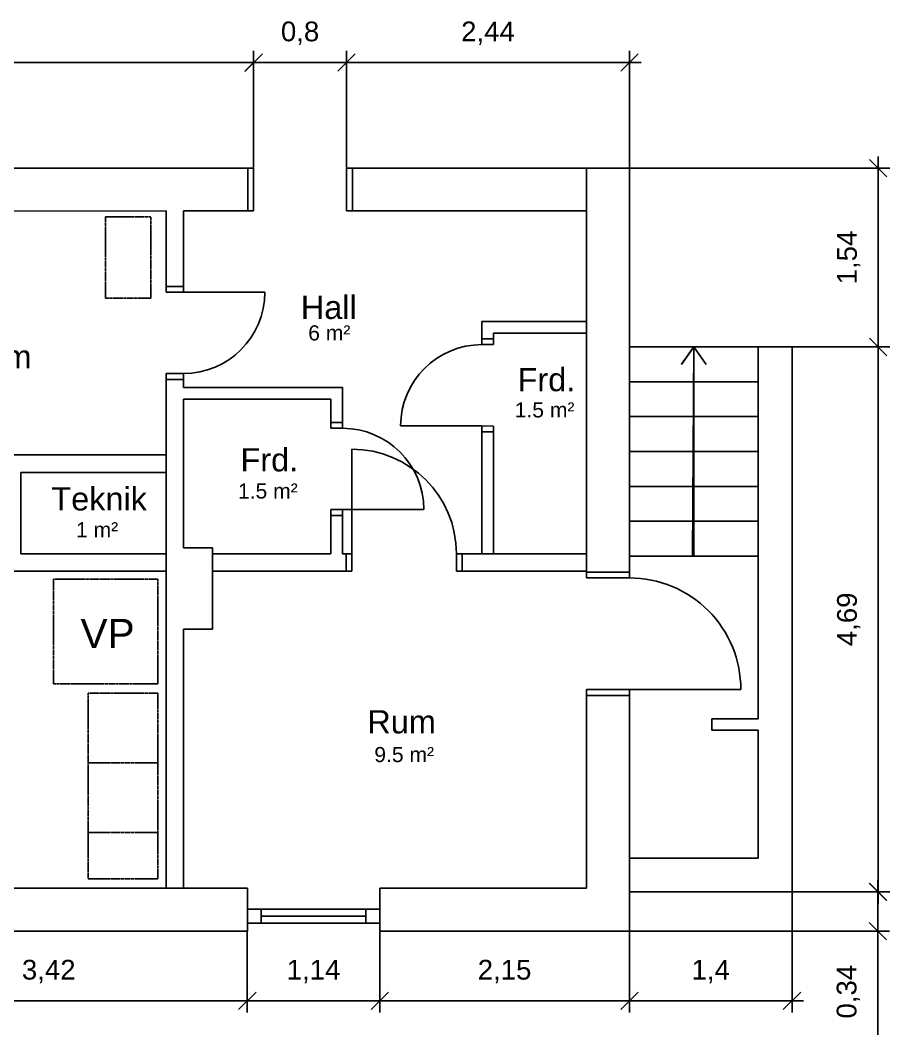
# Model space of a CAD drawing. Header units: millimetres. Extents: x -60009 to 113281, y -58228 to 411188.
# Drawn here: x 14973 to 22460, y -27694 to -18961 of the extents above; entities that cross this region are included whole.
import ezdxf

# ---------------------------------------------------------------- set-up
doc = ezdxf.new("R2010")
doc.units = ezdxf.units.MM
doc.linetypes.add('ACAD_ISO02W100', pattern=[15, 12, -3])
doc.linetypes.add('PHANTOM2', pattern=[31.75, 15.875, -3.175, 3.175, -3.175, 3.175, -3.175])
doc.layers.get('0').update_dxf_attribs({"color": 1})
for name, color, linetype in [('Grundritningar', 1, 'Continuous'), ('Mått', 4, 'Continuous'), ('Möbler', 4, 'PHANTOM2'), ('Rumsangivelser', 7, 'Continuous')]:
    doc.layers.add(name, color=color, linetype=linetype)
doc.styles.get("Standard").update_dxf_attribs({"font": 'Arial.ttf', "height": 170})
doc.dimstyles.new('Egen dimension', dxfattribs={"dimscale": 10, "dimtxt": 2.5, "dimasz": 15, "dimexe": 10, "dimexo": 0.625, "dimgap": 15, "dimtad": 1, "dimlfac": 0.001, "dimtxsty": 'Standard', "dimblk": 'OBLIQUE', "dimblk1": 'OBLIQUE', "dimblk2": 'OBLIQUE', "dimcen": 20, "dimdle": 10, "dimadec": 0, "dimazin": 0, "dimtfac": 1, "dimtmove": 0, "dimatfit": 3, "dimldrblk": 'OPEN90', "dimfxl": 1, "dimarcsym": 0})
doc.dimstyles.new('ISO-25', dxfattribs={"dimscale": 10, "dimtxt": 2.5, "dimasz": 15, "dimexe": 10, "dimexo": 0.625, "dimgap": 15, "dimtad": 1, "dimlfac": 0.001, "dimtxsty": 'Standard', "dimblk": 'OBLIQUE', "dimblk1": 'OBLIQUE', "dimblk2": 'OBLIQUE', "dimcen": 20, "dimdle": 10, "dimadec": 0, "dimazin": 0, "dimtfac": 1, "dimtmove": 0, "dimatfit": 3, "dimldrblk": 'OPEN90', "dimfxl": 1, "dimarcsym": 0})

# ---------------------------------------------------------------- blocks, each defined once
blk = doc.blocks.new('_Oblique')
at = {"color": 0, "linetype": 'ByBlock', "lineweight": -2}
blk.add_line((-0.5, -0.5), (0.5, 0.5), dxfattribs=at)
blk = doc.blocks.new('*D14')
at = {"layer": 'Defpoints', "color": 0, "transparency": 16777216}
for p in [(13508.2, -26803.1), (16928.2, -26803.1), (16928.2, -27402.4)]:
    blk.add_point(p, dxfattribs=at)
at = {"layer": 'Mått', "color": 0, "lineweight": -2, "transparency": 16777216}
for p, q in [((13508.2, -26809.4), (13508.2, -27502.4)), ((16928.2, -26809.4), (16928.2, -27502.4)), ((13408.2, -27402.4), (17028.2, -27402.4))]:
    blk.add_line(p, q, dxfattribs=at)
at = {"layer": 'Mått', "color": 0, "lineweight": -2, "transparency": 16777216, "xscale": 150, "yscale": 150, "zscale": 150, "rotation": 180}
blk.add_blockref('_Oblique', (13508.2, -27402.4), dxfattribs=at)
at = {"layer": 'Mått', "color": 0, "lineweight": -2, "transparency": 16777216, "xscale": 150, "yscale": 150, "zscale": 150}
blk.add_blockref('_Oblique', (16928.2, -27402.4), dxfattribs=at)
at = {"layer": 'Mått', "color": 0, "transparency": 16777216, "insert": (15218.2, -27150), "char_height": 170, "attachment_point": 5}
blk.add_mtext('3,42', dxfattribs=at)
blk = doc.blocks.new('_Open90')
at = {"color": 0, "linetype": 'ByBlock', "lineweight": -2}
for p, q in [((0, 0), (-1, 0)), ((-0.5, 0.5), (0, 0)), ((0, 0), (-0.5, -0.5))]:
    blk.add_line(p, q, dxfattribs=at)
blk = doc.blocks.new('*D15')
at = {"layer": 'Defpoints', "color": 0, "transparency": 16777216}
for p in [(16928.2, -26803.1), (18068.2, -26803.1), (18068.2, -27402.4)]:
    blk.add_point(p, dxfattribs=at)
at = {"layer": 'Mått', "color": 0, "lineweight": -2, "transparency": 16777216}
for p, q in [((16928.2, -26809.4), (16928.2, -27502.4)), ((18068.2, -26809.4), (18068.2, -27502.4)), ((16828.2, -27402.4), (18168.2, -27402.4))]:
    blk.add_line(p, q, dxfattribs=at)
at = {"layer": 'Mått', "color": 0, "lineweight": -2, "transparency": 16777216, "xscale": 150, "yscale": 150, "zscale": 150, "rotation": 180}
blk.add_blockref('_Oblique', (16928.2, -27402.4), dxfattribs=at)
at = {"layer": 'Mått', "color": 0, "lineweight": -2, "transparency": 16777216, "xscale": 150, "yscale": 150, "zscale": 150}
blk.add_blockref('_Oblique', (18068.2, -27402.4), dxfattribs=at)
at = {"layer": 'Mått', "color": 0, "transparency": 16777216, "insert": (17498.2, -27150), "char_height": 170, "attachment_point": 5}
blk.add_mtext('1,14', dxfattribs=at)
blk = doc.blocks.new('*D16')
at = {"layer": 'Defpoints', "color": 0, "transparency": 16777216}
for p in [(18068.2, -26803.1), (20218.2, -26803.1), (20218.2, -27402.4)]:
    blk.add_point(p, dxfattribs=at)
at = {"layer": 'Mått', "color": 0, "lineweight": -2, "transparency": 16777216}
for p, q in [((18068.2, -26809.4), (18068.2, -27502.4)), ((20218.2, -26809.4), (20218.2, -27502.4)), ((17968.2, -27402.4), (20318.2, -27402.4))]:
    blk.add_line(p, q, dxfattribs=at)
at = {"layer": 'Mått', "color": 0, "lineweight": -2, "transparency": 16777216, "xscale": 150, "yscale": 150, "zscale": 150, "rotation": 180}
blk.add_blockref('_Oblique', (18068.2, -27402.4), dxfattribs=at)
at = {"layer": 'Mått', "color": 0, "lineweight": -2, "transparency": 16777216, "xscale": 150, "yscale": 150, "zscale": 150}
blk.add_blockref('_Oblique', (20218.2, -27402.4), dxfattribs=at)
at = {"layer": 'Mått', "color": 0, "transparency": 16777216, "insert": (19143.2, -27150), "char_height": 170, "attachment_point": 5}
blk.add_mtext('2,15', dxfattribs=at)
blk = doc.blocks.new('*D17')
at = {"layer": 'Defpoints', "color": 0, "transparency": 16777216}
for p in [(20218.2, -26463.1), (21618.2, -26463.1), (21618.2, -27402.4)]:
    blk.add_point(p, dxfattribs=at)
at = {"layer": 'Mått', "color": 0, "lineweight": -2, "transparency": 16777216}
for p, q in [((20218.2, -26469.4), (20218.2, -27502.4)), ((21618.2, -26469.4), (21618.2, -27502.4)), ((20118.2, -27402.4), (21718.2, -27402.4))]:
    blk.add_line(p, q, dxfattribs=at)
at = {"layer": 'Mått', "color": 0, "lineweight": -2, "transparency": 16777216, "xscale": 150, "yscale": 150, "zscale": 150, "rotation": 180}
blk.add_blockref('_Oblique', (20218.2, -27402.4), dxfattribs=at)
at = {"layer": 'Mått', "color": 0, "lineweight": -2, "transparency": 16777216, "xscale": 150, "yscale": 150, "zscale": 150}
blk.add_blockref('_Oblique', (21618.2, -27402.4), dxfattribs=at)
at = {"layer": 'Mått', "color": 0, "transparency": 16777216, "insert": (20918.2, -27150), "char_height": 170, "attachment_point": 5}
blk.add_mtext('1,4', dxfattribs=at)
blk = doc.blocks.new('*D18')
at = {"layer": 'Defpoints', "color": 0, "transparency": 16777216}
for p in [(20218.2, -26463.1), (20218.2, -26803.1), (22356.3, -26803.1)]:
    blk.add_point(p, dxfattribs=at)
at = {"layer": 'Mått', "color": 0, "lineweight": -2, "transparency": 16777216}
for p, q in [((22356.3, -26363.1), (22356.3, -26803.1)), ((20224.5, -26463.1), (22456.3, -26463.1)), ((20224.5, -26803.1), (22456.3, -26803.1)), ((22356.3, -26803.1), (22356.3, -27693.8))]:
    blk.add_line(p, q, dxfattribs=at)
at = {"layer": 'Mått', "color": 0, "lineweight": -2, "transparency": 16777216, "xscale": 150, "yscale": 150, "zscale": 150}
for p, rotation in [((22356.3, -26463.1), 90), ((22356.3, -26803.1), 270)]:
    blk.add_blockref('_Oblique', p, dxfattribs=dict(at, rotation=rotation))
at = {"layer": 'Mått', "color": 0, "transparency": 16777216, "insert": (22103.9, -27323.5), "char_height": 170, "attachment_point": 5, "rotation": 90}
blk.add_mtext('0,34', dxfattribs=at)
blk = doc.blocks.new('*D19')
at = {"layer": 'Defpoints', "color": 0, "transparency": 16777216}
for p in [(21618.2, -21773.1), (22359.5, -21773.1), (21618.2, -26463.1)]:
    blk.add_point(p, dxfattribs=at)
at = {"layer": 'Mått', "color": 0, "lineweight": -2, "transparency": 16777216}
for p, q in [((22359.5, -26563.1), (22359.5, -21673.1)), ((21624.5, -21773.1), (22459.5, -21773.1)), ((21624.5, -26463.1), (22459.5, -26463.1))]:
    blk.add_line(p, q, dxfattribs=at)
at = {"layer": 'Mått', "color": 0, "lineweight": -2, "transparency": 16777216, "xscale": 150, "yscale": 150, "zscale": 150}
for p, rotation in [((22359.5, -21773.1), 90), ((22359.5, -26463.1), 270)]:
    blk.add_blockref('_Oblique', p, dxfattribs=dict(at, rotation=rotation))
at = {"layer": 'Mått', "color": 0, "transparency": 16777216, "insert": (22107.1, -24118.1), "char_height": 170, "attachment_point": 5, "rotation": 90}
blk.add_mtext('4,69', dxfattribs=at)
blk = doc.blocks.new('*D20')
at = {"layer": 'Defpoints', "color": 0, "transparency": 16777216}
for p in [(20218.2, -20233.1), (20218.2, -21773.1), (22359.5, -21773.1)]:
    blk.add_point(p, dxfattribs=at)
at = {"layer": 'Mått', "color": 0, "lineweight": -2, "transparency": 16777216}
for p, q in [((22359.5, -20133.1), (22359.5, -21873.1)), ((20224.5, -20233.1), (22459.5, -20233.1)), ((20224.5, -21773.1), (22459.5, -21773.1))]:
    blk.add_line(p, q, dxfattribs=at)
at = {"layer": 'Mått', "color": 0, "lineweight": -2, "transparency": 16777216, "xscale": 150, "yscale": 150, "zscale": 150}
for p, rotation in [((22359.5, -20233.1), 90), ((22359.5, -21773.1), 270)]:
    blk.add_blockref('_Oblique', p, dxfattribs=dict(at, rotation=rotation))
at = {"layer": 'Mått', "color": 0, "transparency": 16777216, "insert": (22107.1, -21003.1), "char_height": 170, "attachment_point": 5, "rotation": 90}
blk.add_mtext('1,54', dxfattribs=at)
blk = doc.blocks.new('*D27')
at = {"layer": 'Defpoints', "color": 0, "transparency": 16777216}
for p in [(16982.5, -19325.5), (12278.1, -20233.1), (16982.5, -20233.1)]:
    blk.add_point(p, dxfattribs=at)
at = {"layer": 'Mått', "color": 0, "lineweight": -2, "transparency": 16777216}
for p, q in [((12278.1, -20226.9), (12278.1, -19225.5)), ((16982.5, -20226.9), (16982.5, -19225.5)), ((12178.1, -19325.5), (17082.5, -19325.5))]:
    blk.add_line(p, q, dxfattribs=at)
at = {"layer": 'Mått', "color": 0, "lineweight": -2, "transparency": 16777216, "xscale": 150, "yscale": 150, "zscale": 150, "rotation": 180}
blk.add_blockref('_Oblique', (12278.1, -19325.5), dxfattribs=at)
at = {"layer": 'Mått', "color": 0, "lineweight": -2, "transparency": 16777216, "xscale": 150, "yscale": 150, "zscale": 150}
blk.add_blockref('_Oblique', (16982.5, -19325.5), dxfattribs=at)
at = {"layer": 'Mått', "color": 0, "transparency": 16777216, "insert": (14630.3, -19073.1), "char_height": 170, "attachment_point": 5}
blk.add_mtext('4,7', dxfattribs=at)
blk = doc.blocks.new('*D116')
at = {"layer": 'Defpoints', "color": 0, "transparency": 16777216}
for p in [(17782.5, -19324.8), (16982.5, -20233.1), (17782.5, -20233.1)]:
    blk.add_point(p, dxfattribs=at)
at = {"layer": 'Mått', "color": 0, "lineweight": -2, "transparency": 16777216}
for p, q in [((16982.5, -20226.9), (16982.5, -19224.8)), ((17782.5, -20226.9), (17782.5, -19224.8)), ((16882.5, -19324.8), (17882.5, -19324.8))]:
    blk.add_line(p, q, dxfattribs=at)
at = {"layer": 'Mått', "color": 0, "lineweight": -2, "transparency": 16777216, "xscale": 150, "yscale": 150, "zscale": 150, "rotation": 180}
blk.add_blockref('_Oblique', (16982.5, -19324.8), dxfattribs=at)
at = {"layer": 'Mått', "color": 0, "lineweight": -2, "transparency": 16777216, "xscale": 150, "yscale": 150, "zscale": 150}
blk.add_blockref('_Oblique', (17782.5, -19324.8), dxfattribs=at)
at = {"layer": 'Mått', "color": 0, "transparency": 16777216, "insert": (17382.5, -19072.4), "char_height": 170, "attachment_point": 5}
blk.add_mtext('0,8', dxfattribs=at)
blk = doc.blocks.new('*D117')
at = {"layer": 'Defpoints', "color": 0, "transparency": 16777216}
for p in [(20218.2, -19324.8), (17782.5, -20233.1), (20218.2, -20233.1)]:
    blk.add_point(p, dxfattribs=at)
at = {"layer": 'Mått', "color": 0, "lineweight": -2, "transparency": 16777216}
for p, q in [((17782.5, -20226.9), (17782.5, -19224.8)), ((20218.2, -20226.9), (20218.2, -19224.8)), ((17682.5, -19324.8), (20318.2, -19324.8))]:
    blk.add_line(p, q, dxfattribs=at)
at = {"layer": 'Mått', "color": 0, "lineweight": -2, "transparency": 16777216, "xscale": 150, "yscale": 150, "zscale": 150, "rotation": 180}
blk.add_blockref('_Oblique', (17782.5, -19324.8), dxfattribs=at)
at = {"layer": 'Mått', "color": 0, "lineweight": -2, "transparency": 16777216, "xscale": 150, "yscale": 150, "zscale": 150}
blk.add_blockref('_Oblique', (20218.2, -19324.8), dxfattribs=at)
at = {"layer": 'Mått', "color": 0, "transparency": 16777216, "insert": (19000.4, -19072.4), "char_height": 170, "attachment_point": 5}
blk.add_mtext('2,44', dxfattribs=at)

msp = doc.modelspace()

# ---------------------------------------------------------------- linework, layer by layer
at = {"layer": 'Grundritningar', "linetype": 'ACAD_ISO02W100', "ltscale": 100}
for p, q in [((16932.513, -20601.322), (16932.513, -20232.526)), ((16982.513, -20233.149), (16982.513, -20601.322)), ((17832.513, -20601.69), (17832.513, -20233.149))]:
    msp.add_line(p, q, dxfattribs=at)
at = {"layer": 'Grundritningar'}
for p, q in [((17782.513, -20233.149), (17782.513, -20601.69)), ((19848.249, -22803.149), (19848.249, -20233.149)), ((16228.249, -20602.313), (12278.249, -20603.149)), ((16228.249, -21302.313), (16228.249, -20602.313)), ((16378.249, -20600.751), (16982.513, -20601.107)), ((16378.249, -20602.313), (16378.249, -21302.313)), ((17782.513, -20601.579), (19028.249, -20602.313)), ((19028.249, -20602.313), (19848.249, -20602.313)), ((19848.249, -21203.149), (19848.249, -21143.149)), ((16228.249, -21252.313), (16378.249, -21252.313)), ((16228.249, -21302.313), (16228.249, -21302.313)), ((16228.249, -21302.313), (16378.249, -21302.313)), ((16378.249, -21302.313), (17078.249, -21302.313)), ((19048.249, -21553.149), (18948.249, -21553.149)), ((18948.249, -21553.149), (18948.249, -21753.149)), ((19048.249, -21553.149), (19848.249, -21553.149)), ((19048.249, -21653.149), (19848.249, -21653.149)), ((19048.249, -21653.149), (19048.249, -21753.149)), ((19048.249, -21703.149), (18948.249, -21703.149)), ((19048.249, -21753.149), (18948.249, -21753.149)), ((21328.249, -21773.149), (20218.249, -21773.149)), ((20218.249, -22803.149), (20218.249, -21773.149)), ((20218.249, -21773.149), (20773.249, -21773.149)), ((21618.249, -21773.149), (21328.249, -21773.149)), ((21328.249, -21773.149), (21328.249, -23661.595)), ((21328.249, -21773.149), (21328.249, -22073.149)), ((21618.249, -23661.595), (21618.249, -21773.149)), ((16228.249, -22102.313), (16228.249, -22002.313)), ((16228.249, -22002.313), (16378.249, -22002.313)), ((16378.249, -22002.313), (16378.249, -22102.313)), ((16378.249, -22052.313), (16228.249, -22052.313)), ((21328.249, -22073.149), (20218.249, -22073.149)), ((21328.249, -22073.149), (21328.249, -22373.149)), ((16228.249, -26433.149), (16228.249, -22102.313)), ((16378.249, -22102.313), (16378.249, -22123.149)), ((17598.249, -22123.149), (16378.249, -22123.149)), ((17748.249, -22123.149), (17598.249, -22123.149)), ((17748.249, -22473.149), (17748.249, -22123.149)), ((16378.249, -23503.149), (16378.249, -22223.149)), ((16378.249, -22223.149), (17648.249, -22223.149)), ((17648.249, -22223.149), (17648.249, -22473.149)), ((17648.249, -22423.149), (17748.249, -22423.149)), ((21328.249, -22373.149), (20218.249, -22373.149)), ((21328.249, -22373.149), (21328.249, -22673.149)), ((17648.249, -22473.149), (17748.249, -22473.149)), ((18948.249, -22453.149), (18248.249, -22453.149)), ((18948.249, -22453.149), (18948.249, -23553.149)), ((18948.249, -22453.149), (19048.249, -22454.039)), ((19048.249, -22504.039), (18948.249, -22504.039)), ((19048.249, -23553.149), (19048.249, -22454.039)), ((16228.249, -22703.149), (14828.249, -22703.149)), ((16228.249, -22853.149), (16228.249, -22703.149)), ((17828.249, -23553.149), (17828.249, -22653.149)), ((21328.249, -22673.149), (20218.249, -22673.149)), ((21328.249, -22673.149), (21328.249, -22973.149)), ((14978.249, -23553.149), (14978.249, -22853.149)), ((14978.249, -22853.149), (16228.249, -22853.149)), ((16228.249, -23553.149), (16228.249, -22853.149)), ((19848.249, -23403.149), (19848.249, -22803.149)), ((19848.249, -23403.149), (19848.249, -22803.149)), ((19848.249, -22803.149), (19848.249, -22863.149)), ((21328.249, -22973.149), (20218.249, -22973.149)), ((21328.249, -22973.149), (21328.249, -23273.149)), ((17648.249, -23553.149), (17648.249, -23173.149)), ((17648.249, -23173.149), (17748.249, -23173.149)), ((17648.249, -23223.149), (17748.249, -23223.149)), ((17748.249, -23173.149), (17748.249, -23553.149)), ((17748.249, -23173.149), (18448.249, -23173.149)), ((21328.249, -23273.149), (20218.249, -23273.149)), ((21328.249, -23273.149), (21328.249, -23573.149)), ((19848.249, -23403.149), (19848.249, -23553.149)), ((16228.249, -23553.149), (14978.249, -23553.149)), ((16628.249, -23503.149), (16378.249, -23503.149)), ((16628.249, -23553.149), (16628.249, -23503.149)), ((17648.249, -23553.149), (16628.249, -23553.149)), ((16628.249, -23703.149), (16628.249, -23553.149)), ((17828.249, -23553.149), (17748.249, -23553.149)), ((17778.249, -23703.149), (17778.249, -23553.149)), ((17828.249, -23553.149), (17828.249, -23703.149)), ((19848.249, -23553.149), (18728.249, -23553.149)), ((18728.249, -23553.149), (18728.249, -23703.149)), ((18778.249, -23703.149), (18778.249, -23553.149)), ((19048.249, -23553.149), (18948.249, -23553.149)), ((19848.249, -23553.149), (19048.249, -23553.149)), ((19848.249, -23761.595), (19848.249, -23553.149)), ((21328.249, -23573.149), (20218.249, -23573.149)), ((20218.249, -23573.149), (20773.249, -23573.149)), ((20218.249, -23761.595), (20218.249, -23661.595)), ((21328.249, -23661.595), (21328.249, -24973.149)), ((21618.249, -23661.595), (21618.249, -24973.149)), ((14828.249, -23703.149), (16228.249, -23703.149)), ((16628.249, -23703.149), (16628.249, -24203.149)), ((17828.249, -23703.149), (16628.249, -23703.149)), ((18728.249, -23703.149), (19848.249, -23703.149)), ((20218.249, -23711.595), (19848.249, -23711.595)), ((19848.249, -23711.595), (19848.249, -23761.595)), ((20218.249, -23761.595), (20218.249, -23711.595)), ((20218.249, -23761.595), (19848.249, -23761.595)), ((16628.249, -24203.149), (16378.249, -24203.149)), ((16378.249, -24203.149), (16378.249, -26433.149)), ((19848.249, -26433.149), (19848.249, -24723.149)), ((20218.249, -24723.149), (19848.249, -24723.149)), ((19848.249, -24773.149), (19848.249, -24723.149)), ((20218.249, -24773.149), (19848.249, -24773.149)), ((21177.532, -24723.149), (20218.249, -24723.149)), ((20218.249, -24723.149), (20218.249, -24773.149)), ((20928.249, -25073.149), (20928.249, -24973.149)), ((20928.249, -24973.149), (21328.249, -24973.149)), ((21618.249, -24973.149), (21618.249, -26463.149)), ((21328.249, -25073.149), (20928.249, -25073.149)), ((21328.249, -25073.149), (21328.249, -26173.149)), ((21328.249, -26173.149), (20218.249, -26173.149)), ((20218.249, -26173.149), (20218.249, -26463.149)), ((13508.249, -26433.149), (16928.249, -26433.149)), ((14988.249, -26433.149), (15048.249, -26433.149)), ((16378.249, -26433.149), (16228.249, -26433.149)), ((16928.249, -26433.149), (16928.249, -26803.149)), ((18068.249, -26433.149), (18578.249, -26433.149)), ((18068.249, -26803.149), (18068.249, -26433.149)), ((18068.249, -26433.149), (18128.249, -26433.149)), ((18578.249, -26433.149), (18728.249, -26433.149)), ((18728.249, -26433.149), (19848.249, -26433.149)), ((20218.249, -26463.149), (21618.249, -26463.149)), ((17048.249, -26613.149), (16928.249, -26613.149)), ((17048.249, -26733.149), (17048.249, -26613.149)), ((17948.249, -26613.149), (17048.249, -26613.149)), ((17948.249, -26733.149), (17948.249, -26613.149)), ((17948.249, -26613.149), (18068.249, -26613.149)), ((17948.249, -26673.149), (17048.249, -26673.149)), ((16928.249, -26733.149), (17048.249, -26733.149)), ((17948.249, -26733.149), (17048.249, -26733.149)), ((18068.249, -26733.149), (17948.249, -26733.149))]:
    msp.add_line(p, q, dxfattribs=at)
for points in [[(6938.249, -20933.149), (6938.249, -20233.149), (15028.249, -20233.149)], [(15028.249, -20233.149), (16982.513, -20233.149)], [(17782.513, -20233.149), (19028.249, -20233.149)], [(19028.249, -20233.149), (20218.249, -20233.149), (20218.249, -21773.149)], [(20218.249, -22803.149), (20218.249, -23761.595)], [(20218.249, -24723.149), (20218.249, -26803.149), (18068.249, -26803.149)], [(16928.249, -26803.149), (13508.249, -26803.149)]]:
    msp.add_lwpolyline(points, dxfattribs=at)
for centre, radius, start, end in [((16378.249, -21302.313), 700, 270, 0), ((18948.249, -22453.149), 700, 90, 180), ((17748.249, -23173.149), 700, 0, 90), ((17828.249, -23553.149), 900, 0, 90), ((20219.046, -24720.086), 958.491, 359.8168603, 90.04766)]:
    msp.add_arc(centre, radius, start, end, dxfattribs=at)
at = {"layer": 'Möbler'}
for p, q in [((16098.249, -20652.313), (15708.249, -20652.313)), ((15708.249, -20652.313), (15708.249, -21352.313)), ((16098.249, -21352.313), (16098.249, -20652.313)), ((15708.249, -21352.313), (16098.249, -21352.313)), ((16158.249, -23773.149), (15258.249, -23773.149)), ((15258.249, -23773.149), (15258.249, -24673.149)), ((16158.249, -24673.149), (16158.249, -23773.149)), ((15258.249, -24673.149), (16158.249, -24673.149)), ((16158.249, -24753.149), (15558.249, -24753.149)), ((15558.249, -24753.149), (15558.249, -25353.149)), ((16158.249, -25353.149), (16158.249, -24753.149)), ((15558.249, -25353.149), (16158.249, -25353.149)), ((15558.249, -25353.149), (15558.249, -25953.149)), ((16158.249, -25953.149), (16158.249, -25353.149)), ((15558.249, -25953.149), (16158.249, -25953.149)), ((15558.249, -25953.149), (15558.249, -26353.149)), ((16158.249, -26353.149), (16158.249, -25953.149)), ((15558.249, -26353.149), (16158.249, -26353.149))]:
    msp.add_line(p, q, dxfattribs=at)

# ---------------------------------------------------------------- texts
msp.add_text('VP', height=250, dxfattribs=at).set_placement((15492.047, -24364.376))
at = {"layer": 'Rumsangivelser'}
for s, height, p in [('Hall', 200, (17388.731, -21531.934)), ('6 m²', 130, (17452.555, -21716.885)), ('Badrum', 200, (14091.588, -21957.094)), ('Frd.', 200, (19255.229, -22153.88)), ('1.5 m²', 130, (19230.321, -22379.812)), ('Frd.', 200, (16869.406, -22844.511)), ('1.5 m²', 130, (16847.612, -23077.935)), ('Teknik', 200, (15240.731, -23180.841)), ('1 m²', 130, (15452.798, -23411.387)), ('Rum', 200, (17961.474, -25100.054)), ('9.5 m²', 130, (18021.49, -25347.091))]:
    msp.add_text(s, height=height, dxfattribs=at).set_placement(p)

# ---------------------------------------------------------------- dimensions: what is measured, and where the dimension line sits
at = {"layer": 'Mått'}
for p1, p2, distance, picture, middle in [((12278.105, -20233.149), (16982.513, -20233.149), 907.682, '*D27', (14630.309, -19073.073)), ((13508.249, -26803.149), (16928.249, -26803.149), -599.288, '*D14', (15218.249, -27150.043))]:
    dim = msp.add_aligned_dim(p1=p1, p2=p2, distance=distance, dimstyle='ISO-25', dxfattribs=at)
    dim.commit()
    dim.dimension.update_dxf_attribs({"geometry": picture, "text_midpoint": middle})
for base, p1, p2, dimstyle, picture, middle in [((17782.513, -19324.757), (16982.513, -20233.149), (17782.513, -20233.149), 'Egen dimension', '*D116', (17382.513, -19072.363)), ((20218.249, -19324.757), (17782.513, -20233.149), (20218.249, -20233.149), 'Egen dimension', '*D117', (19000.381, -19072.363)), ((21618.249, -27402.405), (20218.249, -26463.149), (21618.249, -26463.149), 'ISO-25', '*D17', (20918.249, -27150.01)), ((18068.249, -27402.437), (16928.249, -26803.149), (18068.249, -26803.149), 'ISO-25', '*D15', (17498.249, -27150.043)), ((20218.249, -27402.405), (18068.249, -26803.149), (20218.249, -26803.149), 'ISO-25', '*D16', (19143.249, -27150.01))]:
    dim = msp.add_linear_dim(base=base, p1=p1, p2=p2, dimstyle=dimstyle, dxfattribs=at)
    dim.commit()
    dim.dimension.update_dxf_attribs({"geometry": picture, "text_midpoint": middle})
for base, p1, p2, picture, middle in [((22359.536, -21773.149), (20218.249, -20233.149), (20218.249, -21773.149), '*D20', (22107.142, -21003.149)), ((22359.536, -21773.149), (21618.249, -26463.149), (21618.249, -21773.149), '*D19', (22107.142, -24118.149)), ((22356.314, -26803.149), (20218.249, -26463.149), (20218.249, -26803.149), '*D18', (22103.919, -27323.477))]:
    dim = msp.add_linear_dim(base=base, p1=p1, p2=p2, angle=90, dimstyle='ISO-25', dxfattribs=at)
    dim.commit()
    dim.dimension.update_dxf_attribs({"geometry": picture, "text_midpoint": middle})

# ---------------------------------------------------------------- leaders
at = {"layer": 'Grundritningar'}
for points, override in [([(20773.249, -21773.149), (20762.088, -23573.149)], {"dimldrblk": 'Open90'}), ([(20773.249, -21773.149), (20773.249, -23573.149)], {"dimscale": 10, "dimldrblk": 'Open90'})]:
    msp.add_leader(points, dimstyle='ISO-25', override=override, dxfattribs=at)

doc.saveas('drawing.dxf')
